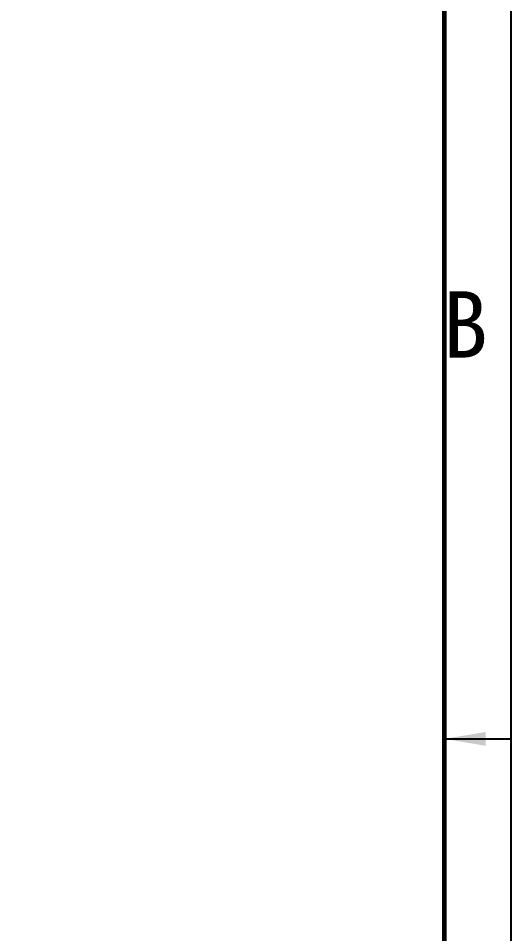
# Model space of a CAD drawing. Header units: millimetres. Extents: x -302 to 649, y -276 to -53.
# Drawn here: x -13.7 to 19.9, y -177.5 to -115.2 of the extents above; entities that cross this region are included whole.
import ezdxf

# ---------------------------------------------------------------- set-up
doc = ezdxf.new("R2010")
doc.units = ezdxf.units.MM
doc.header["$LTSCALE"] = 5
doc.header["$MEASUREMENT"] = 0
doc.styles.get("Standard").update_dxf_attribs({"font": ''})
doc.styles.get('Standard').set_extended_font_data('KaiTi_GB2312')

msp = doc.modelspace()

# ---------------------------------------------------------------- linework, layer by layer
for p, q in [((19.868, -52.812), (19.868, -275.636)), ((15.344, -164.224), (19.868, -164.224))]:
    msp.add_line(p, q)
at = {"const_width": 0.339}
msp.add_lwpolyline([(15.344, -271.111), (15.344, -57.337), (-297.966, -57.337), (-297.966, -271.111)], close=True, dxfattribs=at)
at = {"color": 0, "linetype": 'ByBlock'}
msp.add_solid([(18.172, -164.695), (18.172, -163.753), (15.344, -164.224)], dxfattribs=at)

# ---------------------------------------------------------------- texts
msp.add_text('B', height=4.524).set_placement((15.231, -138.262))

doc.saveas('drawing.dxf')
